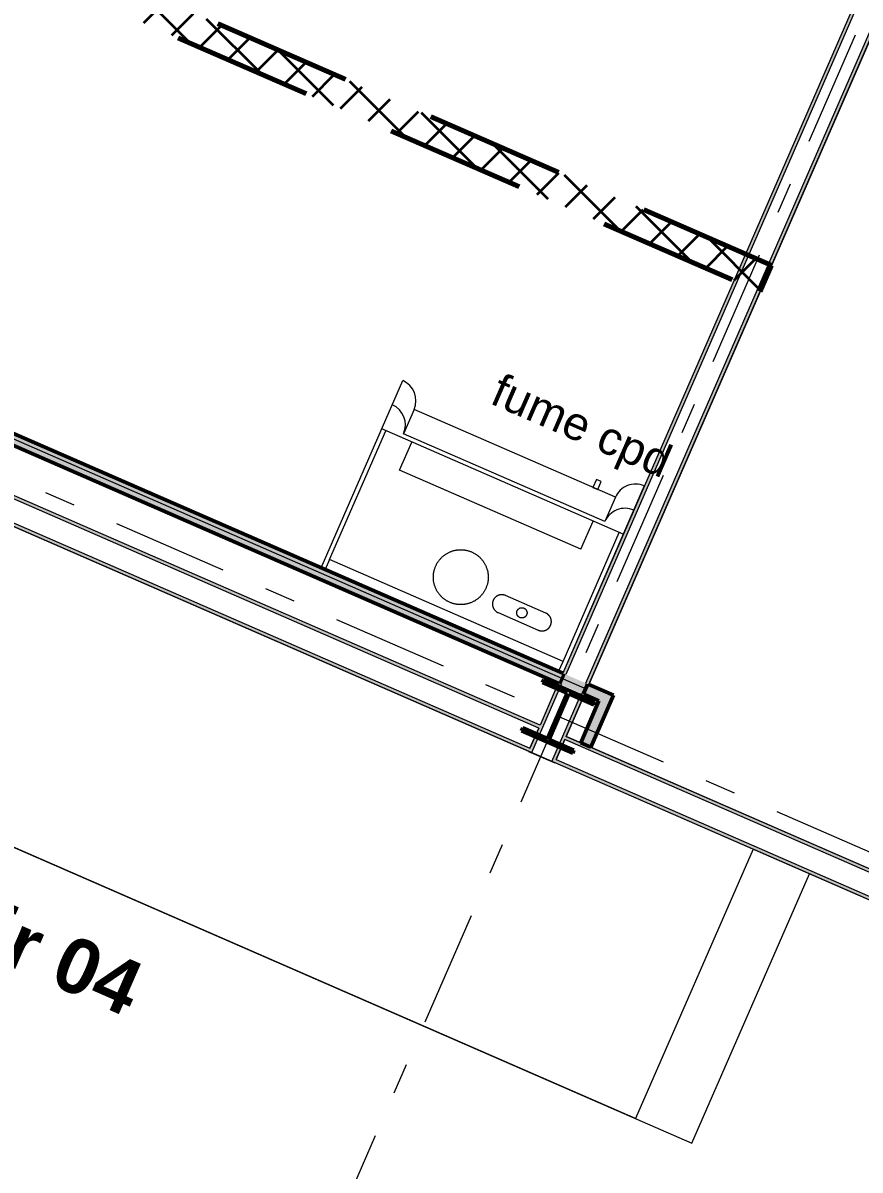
# Model space of a CAD drawing. Header units: millimetres. Extents: x -37281 to 954596, y -59787 to 956680.
# Drawn here: x 26140 to 29953, y -1147 to 4076 of the extents above; entities that cross this region are included whole.
import ezdxf
from ezdxf.enums import TextEntityAlignment as Align

# ---------------------------------------------------------------- set-up
doc = ezdxf.new("R2010")
doc.units = ezdxf.units.MM
doc.header["$MEASUREMENT"] = 0
for name, pattern in [('Double Dashed', [1093.611073, 529.166651, -211.666656, 141.111112, -211.666656]), ('Long Dashed', [1058.333302, 634.99999, -423.333311]), ('v1', [2800, 1000, -400, 0, -400, 1000, 0])]:
    doc.linetypes.add(name, pattern=pattern)
for name, color, linetype in [('A-15-M_Column_Int', 7, 'Continuous'), ('A-15-MG_Structural_Grid', 7, 'Continuous'), ('A-20-M_Floor_Slab', 7, 'Continuous'), ('A-25-M_Wall_Int', 7, 'Continuous'), ('Demolished_A-25-M_Wall_Int', 7, 'Continuous'), ('New_A-05-M_Gross_Int_Circulation', 7, 'Continuous'), ('New_A-25-M_Wall_Int', 7, 'Continuous'), ('New_A-35-M_FFE-Zone', 7, 'Continuous'), ('New_A-35-M_FFE_Fixed', 7, 'Continuous')]:
    doc.layers.add(name, color=color, linetype=linetype)
for name, color, linetype, lineweight, true_color in [('A-15-M_Column_Int_Pen_No__28', 7, 'Continuous', 50, 0x2a2a2a), ('A-15-MG_Structural_Grid_Pen_No__163', 7, 'Continuous', 0, 0x750077), ('A-25-M_Wall_Int_Pen_No__107', 7, 'Continuous', 15, 0xa6a6a6), ('New_A-05-M_Gross_Int_Circulation_Pen_No__74', 7, 'Continuous', 20, 0x606060), ('New_A-25-M_Wall_Int_Pen_No__27', 7, 'Continuous', 50, 0x2a2a2a), ('New_A-35-M_FFE-Zone_Pen_No__74', 7, 'Continuous', 20, 0x606060), ('New_A-35-M_FFE_Fixed_Pen_No__64', 7, 'Continuous', 20, 0x606060)]:
    doc.layers.add(name, color=color, linetype=linetype, lineweight=lineweight, true_color=true_color)
for name, color, linetype, lineweight in [('A-20-M_Floor_Slab_Pen_No__89', 8, 'Continuous', 20), ('A-25-M_Wall_Int_Pen_No__1', 7, 'Continuous', 13), ('Demolished_A-25-M_Wall_Int_Pen_No__175', 1, 'Continuous', 35), ('Demolished_A-25-M_Wall_Int_Pen_No__177', 1, 'Continuous', 70), ('New_A-25-M_Wall_Int_Pen_No__155', 5, 'Continuous', 35), ('New_A-95-P_Text_1_50_GA_Pen_No__1', 7, 'Continuous', 13), ('New_ArchiCAD Zone Stamps_Pen_No__9', 7, 'Continuous', 13)]:
    doc.layers.add(name, color=color, linetype=linetype, lineweight=lineweight)
doc.styles.add('GENERATED_STYLE_1', font='')
doc.styles.add('GENERATED_STYLE_2', font='')
doc.styles.add('GENERATED_STYLE_3', font='')
doc.styles.add('GENERATED_STYLE_4', font='')
doc.styles.get('GENERATED_STYLE_1').set_extended_font_data('Swis721 BT', bold=True)
doc.styles.get('GENERATED_STYLE_2').set_extended_font_data('Arial', bold=True)
doc.styles.get('GENERATED_STYLE_3').set_extended_font_data('Arial')
doc.styles.get('GENERATED_STYLE_4').set_extended_font_data('Swis721 BT')

# ---------------------------------------------------------------- blocks, each defined once
blk = doc.blocks.new('Hub Circulation-Second_SF014_18_3', base_point=(12677, 5772.6))
at = {"layer": 'New_A-05-M_Gross_Int_Circulation_Pen_No__74', "linetype": 'Continuous'}
for p, q in [((28930.3, -912.4), (21835.4, 2181.3)), ((29465.1, 314.1), (28930.3, -912.4)), ((32790.4, -1135.2), (29465.1, 314.1))]:
    blk.add_line(p, q, dxfattribs=at)
at = {"layer": 'New_ArchiCAD Zone Stamps_Pen_No__9'}
for tag, height, style, p in [('ROOM_NAME', 250, 'GENERATED_STYLE_2', (11346.7, 7549.1)), ('zoneNameLine2', 250, 'GENERATED_STYLE_2', (11158.2, 7117)), ('ROOM_NUMBER', 200, 'GENERATED_STYLE_3', (10969.8, 6696.3)), ('measuredAreaCode', 200, 'GENERATED_STYLE_3', (10812.8, 6336.2)), ('ROOM_WALLS_PRM', 200, 'GENERATED_STYLE_3', (11120.2, 6202.1)), ('DUMMY_649', 200, 'GENERATED_STYLE_3', (11749.4, 5927.8)), ('DUMMY_650', 133.3, 'GENERATED_STYLE_3', (12028.6, 5821.2))]:
    blk.add_attdef(tag, text='', height=height, rotation=336.4404, dxfattribs=dict(at, style=style)).set_placement(p, align=Align.TOP_LEFT)
blk = doc.blocks.new('Project Lab 3_INB 2203_21_3', base_point=(27087.8, 6907.4))
at = {"layer": 'New_A-35-M_FFE-Zone_Pen_No__74', "linetype": 'Continuous'}
for p, q in [((28708.7, 1043.6), (33053.3, 11007.2)), ((22379.2, 3803.6), (28708.7, 1043.6))]:
    blk.add_line(p, q, dxfattribs=at)
at = {"layer": 'New_ArchiCAD Zone Stamps_Pen_No__9'}
for tag, height, style, p in [('ROOM_NAME', 250, 'GENERATED_STYLE_2', (26560.3, 8333.9)), ('zoneNameLine2', 250, 'GENERATED_STYLE_2', (26371.9, 7901.7)), ('ROOM_NUMBER', 200, 'GENERATED_STYLE_3', (26183.5, 7481)), ('measuredAreaCode', 200, 'GENERATED_STYLE_3', (26026.5, 7120.9)), ('DUMMY_649', 200, 'GENERATED_STYLE_3', (26333.9, 6986.9)), ('DUMMY_650', 200, 'GENERATED_STYLE_3', (26823.2, 6773.5)), ('DUMMY_651', 133.3, 'GENERATED_STYLE_3', (27102.5, 6667))]:
    blk.add_attdef(tag, text='', height=height, rotation=336.4404, dxfattribs=dict(at, style=style)).set_placement(p, align=Align.TOP_LEFT)
blk = doc.blocks.new('General Store Room_INB 2205_22_3', base_point=(32334, 4911.1))
at = {"layer": 'New_A-35-M_FFE-Zone_Pen_No__74', "linetype": 'Continuous'}
for p, q in [((33053.3, 11007.2), (28614.4, 827.5)), ((28614.4, 827.5), (31784.9, -554.9))]:
    blk.add_line(p, q, dxfattribs=at)
at = {"layer": 'New_ArchiCAD Zone Stamps_Pen_No__9'}
for tag, height, style, p in [('ROOM_NAME', 250, 'GENERATED_STYLE_2', (31274, 6569.8)), ('zoneNameLine2', 250, 'GENERATED_STYLE_2', (31085.5, 6137.6)), ('ROOM_NUMBER', 200, 'GENERATED_STYLE_3', (30897.1, 5716.9)), ('measuredAreaCode', 200, 'GENERATED_STYLE_3', (30740.1, 5356.8)), ('DUMMY_649', 200, 'GENERATED_STYLE_3', (31047.5, 5222.8)), ('DUMMY_650', 200, 'GENERATED_STYLE_3', (31536.8, 5009.4)), ('DUMMY_651', 133.3, 'GENERATED_STYLE_3', (31816.1, 4902.9))]:
    blk.add_attdef(tag, text='', height=height, rotation=336.4404, dxfattribs=dict(at, style=style)).set_placement(p, align=Align.TOP_LEFT)
blk = doc.blocks.new('Slab_3_3', base_point=(4098.2, -1742.5))
at = {"layer": 'A-20-M_Floor_Slab_Pen_No__89', "linetype": 'Continuous', "flags": 128}
blk.add_lwpolyline([(29186.9, -1024.3), (29722, 202.7), (22370.5, 3408.4), (21835.4, 2181.3)], close=True, dxfattribs=at)
blk = doc.blocks.new('Wall_42_3', base_point=(14365.9, 6898.8))
at = {"layer": 'A-25-M_Wall_Int_Pen_No__107', "linetype": 'Continuous'}
for points in [[(22281.2, 3572.8), (28489.3, 865.7), (28495.3, 879.5), (22287.2, 3586.5)], [(22235.2, 3467.3), (28443.3, 760.3), (28449.3, 774), (22241.2, 3481.1)], [(28614.4, 827.5), (28608.4, 813.7), (30180.4, 128.3), (30186.4, 142)], [(28568.5, 722.1), (28562.5, 708.3), (30134.5, 22.9), (30140.5, 36.6)]]:
    blk.add_hatch(color=256, dxfattribs=at).paths.add_polyline_path(points)
at = {"layer": 'A-25-M_Wall_Int_Pen_No__1', "linetype": 'Continuous'}
for p, q in [((28489.3, 865.7), (22281.2, 3572.8)), ((22241.2, 3481.1), (28449.3, 774)), ((28449.3, 774), (28489.3, 865.7)), ((28608.4, 813.7), (28568.5, 722.1)), ((30180.4, 128.3), (28608.4, 813.7)), ((28568.5, 722.1), (30140.5, 36.6))]:
    blk.add_line(p, q, dxfattribs=at)
at = {"layer": 'A-25-M_Wall_Int_Pen_No__1', "linetype": 'Continuous', "flags": 128}
for points in [[(28495.3, 879.5), (22287.2, 3586.5)], [(22189.4, 3487.3), (28443.3, 760.3)], [(30186.4, 142), (28614.4, 827.5)], [(28562.5, 708.3), (30134.5, 22.9)]]:
    blk.add_lwpolyline(points, dxfattribs=at)
blk = doc.blocks.new('Wall_80_3', base_point=(28562.2, 707.7))
at = {"layer": 'A-25-M_Wall_Int_Pen_No__107', "linetype": 'Continuous'}
for points in [[(28612.1, 1109.8), (33034.7, 11252.2), (33020.9, 11258.1), (28598.3, 1115.8)], [(28717.5, 1063.8), (33140.1, 11206.2), (33126.3, 11212.2), (28703.8, 1069.8)], [(28578.4, 1070), (28443, 759.7), (28456.8, 753.7), (28592.1, 1064)], [(28683.8, 1024), (28548.5, 713.7), (28562.2, 707.7), (28697.5, 1018)]]:
    blk.add_hatch(color=256, dxfattribs=at).paths.add_polyline_path(points)
at = {"layer": 'New_A-25-M_Wall_Int_Pen_No__155', "linetype": 'Continuous', "lineweight": 0, "true_color": 0x00007f}
for points in [[(28598.3, 1115.8), (28578.4, 1070), (28592.1, 1064), (28612.1, 1109.8)], [(28612.1, 1109.8), (28592.1, 1064), (28683.8, 1024), (28703.8, 1069.8)], [(28703.8, 1069.8), (28683.8, 1024), (28697.5, 1018), (28717.5, 1063.8)]]:
    blk.add_hatch(color=176, dxfattribs=at).paths.add_polyline_path(points)
at = {"layer": 'A-25-M_Wall_Int_Pen_No__1', "linetype": 'Continuous'}
for p, q in [((33034.7, 11252.2), (28612.1, 1109.8)), ((28703.8, 1069.8), (33126.3, 11212.2)), ((28592.1, 1064), (28456.8, 753.7)), ((28548.5, 713.7), (28683.8, 1024))]:
    blk.add_line(p, q, dxfattribs=at)
at = {"layer": 'A-25-M_Wall_Int_Pen_No__1', "linetype": 'Continuous', "flags": 128}
for points in [[(33020.9, 11258.1), (28598.3, 1115.8)], [(28717.5, 1063.8), (33140.1, 11206.2)], [(28578.4, 1070), (28495.3, 879.5)], [(28614.4, 827.5), (28697.5, 1018)], [(28489.3, 865.7), (28449.3, 774)], [(28568.5, 722.1), (28608.4, 813.7)], [(28443.3, 760.3), (28443, 759.7)], [(28443, 759.7), (28562.2, 707.7)], [(28562.2, 707.7), (28562.5, 708.3)]]:
    blk.add_lwpolyline(points, dxfattribs=at)
blk = doc.blocks.new('Wall_89_3', base_point=(15735.7, 8995.3))
at = {"layer": 'Demolished_A-25-M_Wall_Int_Pen_No__175', "linetype": 'Continuous'}
h = blk.add_hatch(dxfattribs=at)
h.set_pattern_fill('Concrete_Block_0003', color=256, style=0, pattern_type=2)
h.set_pattern_definition([(45, (0, 0), (-91.9239, 91.9239), []), (135, (0, 0), (91.9239, 91.9239), [])])
h.paths.add_polyline_path([(23583.3, 5431.5), (29497.5, 2852.7), (29503.5, 2866.4), (29543.5, 2958.1), (29549.5, 2971.8), (23635.3, 5550.7), (23629.3, 5536.9), (23589.3, 5445.3)])
at = {"layer": 'Demolished_A-25-M_Wall_Int_Pen_No__177', "linetype": 'Long Dashed', "flags": 128}
for points in [[(29549.5, 2971.8), (23635.3, 5550.7)], [(23937.2, 5277.2), (29497.5, 2852.7)], [(29497.5, 2852.7), (29549.5, 2971.8)]]:
    blk.add_lwpolyline(points, dxfattribs=at)
blk = doc.blocks.new('Wall_99_3', base_point=(28680.5, 798.7))
at = {"layer": 'New_A-25-M_Wall_Int_Pen_No__155', "linetype": 'Continuous', "lineweight": 0, "true_color": 0x00007f}
blk.add_hatch(color=176, dxfattribs=at).paths.add_polyline_path([(28726.4, 778.7), (28829.4, 1015), (28763.6, 989.2), (28680.5, 798.7)])
at = {"layer": 'New_A-25-M_Wall_Int_Pen_No__27', "linetype": 'Continuous', "flags": 128}
for points in [[(28726.4, 778.7), (28829.4, 1015)], [(28763.6, 989.2), (28680.5, 798.7)], [(28680.5, 798.7), (28726.4, 778.7)]]:
    blk.add_lwpolyline(points, dxfattribs=at)
blk = doc.blocks.new('Wall_179_3', base_point=(28763.6, 989.2))
at = {"layer": 'New_A-25-M_Wall_Int_Pen_No__155', "linetype": 'Continuous', "lineweight": 0, "true_color": 0x00007f}
for points in [[(22344.4, 3842.8), (22370.2, 3777), (28578.4, 1070), (28598.3, 1115.8)], [(28717.5, 1063.8), (28697.5, 1018), (28763.6, 989.2), (28829.4, 1015)]]:
    blk.add_hatch(color=176, dxfattribs=at).paths.add_polyline_path(points)
at = {"layer": 'New_A-25-M_Wall_Int_Pen_No__27', "linetype": 'Continuous', "flags": 128}
for points in [[(28598.3, 1115.8), (22344.4, 3842.8)], [(22370.2, 3777), (28578.4, 1070)], [(28829.4, 1015), (28717.5, 1063.8)], [(28697.5, 1018), (28763.6, 989.2)]]:
    blk.add_lwpolyline(points, dxfattribs=at)
blk = doc.blocks.new('Universal Columns Column 19_2')
at = {"layer": 'A-15-M_Column_Int', "linetype": 'Continuous', "lineweight": 0, "true_color": 0xffffff}
h = blk.add_hatch(dxfattribs=at)
h.set_pattern_fill('613_01__a5_STUCCO_0003', style=0, pattern_type=2)
h.set_pattern_definition([(286.3, (0, 0), (-3213820, 11866500), [3000, -14992680]), (309.93, (992000, -2522800), (-1760680, 765780), [4670, -4288600]), (111.49, (-168200, -712500), (765800, 1760700), [7100, -2708200]), (111.49, (-238700, -1062700), (765800, 1760700), [7100, -2708200]), (111.49, (-566500, -1578300), (765800, 1760700), [7100, -2708200]), (111.49, (-655700, -1708100), (765800, 1760700), [7100, -2708200]), (111.494, (-465300, -1834400), (765800, 1760700), [7100, -2708200]), (111.494, (-104200, -1931700), (765800, 1760700), [7100, -2708200]), (111.494, (257800, -2002000), (765800, 1760700), [7100, -2708200]), (183.06, (-194600, -886000), (2526450, 994900), [11200, -4282100]), (183.06, (-349700, -1079650), (2526450, 994900), [11200, -4282100]), (183.06, (116350, -2076500), (2526450, 994900), [11200, -4282100]), (111.49, (-350400, -1231700), (765800, 1760700), [7100, -2708200]), (111.49, (-502900, -1720200), (765800, 1760700), [7100, -2708200]), (111.494, (-274000, -1895900), (765800, 1760700), [7100, -2708200]), (111.494, (322000, -2155100), (765800, 1760700), [7100, -2708200]), (48.06, (-367140, -1412600), (765780, 1760680), [10500, -6061050]), (48.06, (-236400, -1671930), (765780, 1760680), [10520, -6061050]), (48.06, (-93300, -549600), (765800, 1760700), [10500, -6061050]), (48.06, (189050, -378800), (765800, 1760700), [10500, -6061050]), (48.06, (50600, -207200), (765800, 1760700), [10500, -6061050]), (48.06, (563700, -450600), (765800, 1760700), [10500, -6061050]), (48.06, (904800, -517960), (765780, 1760680), [10500, -6061050]), (48.06, (1265960, -877540), (765780, 1760680), [10500, -6061050]), (48.06, (1482600, -916100), (765780, 1760680), [10520, -6061050]), (48.06, (1273060, -1199550), (765780, 1760680), [10520, -6061050]), (48.06, (1211900, -1491860), (765780, 1760680), [10520, -6061050]), (48.06, (943500, -1689000), (765780, 1760680), [10520, -6061050]), (48.06, (1016600, -1999200), (765780, 1760680), [10520, -6061050]), (48.06, (801000, -2133260), (765780, 1760680), [10520, -6061050]), (48.06, (807600, -2293060), (765780, 1760680), [10520, -6061050]), (48.06, (630500, -2291960), (765780, 1760680), [10520, -6061050]), (48.06, (151700, -1607900), (765780, 1760680), [10520, -6061050]), (48.06, (70000, -1177460), (765780, 1760680), [10500, -6061050]), (48.06, (631750, -935800), (765780, 1760680), [10500, -6061050]), (48.06, (986700, -1181300), (765780, 1760680), [10500, -6061050]), (48.06, (850600, -1436000), (765780, 1760680), [10520, -6061050]), (48.06, (409300, -1365550), (765780, 1760680), [10500, -6061050]), (48.06, (488700, -1638000), (765780, 1760680), [10520, -6061050]), (48.06, (565600, -1787900), (765780, 1760680), [10520, -6061050]), (48.06, (297900, -886800), (765780, 1760680), [10500, -6061050]), (48.06, (277700, -629950), (765800, 1760700), [10500, -6061050]), (111.494, (551400, -2107800), (765800, 1760700), [7100, -2708200]), (111.494, (998900, -2140500), (765800, 1760700), [7100, -2708200]), (111.49, (707000, -1598400), (765800, 1760700), [7100, -2708200]), (111.494, (1193500, -1658100), (765800, 1760700), [7100, -2708200]), (111.49, (691100, -1191600), (765800, 1760700), [7100, -2708200]), (111.49, (1263300, -1334100), (765800, 1760700), [7100, -2708200]), (111.49, (979600, -866500), (765800, 1760700), [7100, -2708200]), (111.49, (1307600, -730700), (765800, 1760700), [7100, -2708200]), (111.49, (640400, -526600), (765800, 1760700), [7100, -2708200]), (111.49, (694500, -717200), (765800, 1760700), [7100, -2708200]), (111.49, (314700, -283700), (765800, 1760700), [7100, -2708200]), (111.49, (167600, -528500), (765800, 1760700), [7100, -2708200]), (111.49, (12400, -430600), (765800, 1760700), [7100, -2708200]), (111.49, (67100, -748000), (765800, 1760700), [7100, -2708200]), (111.49, (344000, -1091200), (765800, 1760700), [7100, -2708200]), (111.49, (29600, -939300), (765800, 1760700), [7100, -2708200]), (111.49, (438400, -757700), (765800, 1760700), [7100, -2708200]), (111.49, (-42600, -1373600), (765800, 1760700), [7100, -2708200]), (169.023, (65740, -1702860), (-7808487, 1302433), [10530, -17691000]), (169.023, (1133700, -1883880), (-7808487, 1302433), [10530, -17691000]), (169.023, (1445740, -1224800), (-7808487, 1302433), [10530, -17691000]), (169.023, (1047320, -1405880), (-7808487, 1302433), [10530, -17691000]), (169.023, (180300, -1357830), (-7808487, 1302433), [10530, -17691000]), (169.023, (-432670, -1577200), (-7808487, 1302433), [10530, -17691000]), (169.023, (223600, -966600), (-7808487, 1302433), [10530, -17691000]), (169.023, (1136430, -1014340), (-7808487, 1302433), [10530, -17691000]), (169.023, (1524220, -1021000), (-7808487, 1302433), [10530, -17691000]), (169.023, (1135220, -608810), (-7808487, 1302433), [10530, -17691000]), (169.023, (893470, -721350), (-7808487, 1302433), [10530, -17691000]), (169.023, (840820, -1017380), (-7808487, 1302433), [10530, -17691000]), (169.023, (46180, -1841170), (-7808487, 1302433), [10530, -17691000]), (169.023, (407640, -1861700), (-7808487, 1302433), [10530, -17691000]), (169.023, (845750, -1951000), (-7808487, 1302433), [10530, -17691000]), (48.06, (1350950, -1429200), (765780, 1760680), [10520, -6061050]), (48.06, (1140700, -2005970), (765780, 1760680), [10520, -6061050]), (48.06, (978100, -2309850), (765780, 1760680), [10520, -6061050]), (48.06, (198750, -158600), (765800, 1760700), [10500, -6061050]), (48.06, (458460, -261400), (765800, 1760700), [10500, -6061050]), (48.06, (772750, -448730), (765780, 1760680), [10500, -6061050]), (48.06, (1481360, -686060), (765780, 1760680), [10520, -6061050]), (48.06, (1667650, -817700), (765780, 1760680), [10520, -6061050]), (48.06, (1651400, -901750), (765780, 1760680), [10520, -6061050])])
h.paths.add_polyline_path([(-127.3, -127.05), (127.3, -127.05), (127.3, -112.85), (4.3, -112.85), (4.3, 112.85), (127.3, 112.85), (127.3, 127.05), (-127.3, 127.05), (-127.3, 112.85), (-4.3, 112.85), (-4.3, -112.85), (-127.3, -112.85)])
at = {"layer": 'A-15-M_Column_Int_Pen_No__28', "linetype": 'Continuous'}
for p, q in [((127.3, 127.05), (-127.3, 127.05)), ((-127.3, 127.05), (-127.3, 112.85)), ((-127.3, 112.85), (-4.3, 112.85)), ((-4.3, 112.85), (-4.3, -112.85)), ((4.3, -112.85), (4.3, 112.85)), ((4.3, 112.85), (127.3, 112.85)), ((127.3, 112.85), (127.3, 127.05)), ((-4.3, -112.85), (-127.3, -112.85)), ((-127.3, -112.85), (-127.3, -127.05)), ((-127.3, -127.05), (127.3, -127.05)), ((127.3, -112.85), (4.3, -112.85)), ((127.3, -127.05), (127.3, -112.85))]:
    blk.add_line(p, q, dxfattribs=at)
blk = doc.blocks.new('Standard grid marker')
at = {"layer": 'A-15-MG_Structural_Grid_Pen_No__163', "linetype": 'Double Dashed'}
blk.add_line((1000, 0), (29726, 0), dxfattribs=at)
at = {"layer": 'A-15-MG_Structural_Grid_Pen_No__163', "style": 'GENERATED_STYLE_4'}
for tag, p in [('AC_MarkerText_1_0', (-500, 41.2)), ('AC_MarkerText_1_1', (31226, 41.2))]:
    blk.add_attdef(tag, text='', height=350, rotation=90, dxfattribs=at).set_placement(p, align=Align.MIDDLE_CENTER)
blk = doc.blocks.new('Fume Cupboard STD H9[30]_3', base_point=(28970.1, 1968.3))
at = {"layer": 'New_A-35-M_FFE_Fixed_Pen_No__64', "linetype": 'Continuous'}
for p, q in [((27498.4, 1595.5), (27870.1, 2447.9)), ((27921.8, 2316.3), (27873.7, 2206)), ((28838.4, 1916.6), (27921.8, 2316.3)), ((27536.7, 1633.3), (27792.3, 2219.6)), ((28874, 1748), (27774, 2227.6)), ((28790.3, 1806.3), (27873.7, 2206)), ((27855.6, 2039.3), (27911.5, 2167.6)), ((28680.5, 1679.6), (27855.6, 2039.3)), ((28751.8, 1998), (28735.8, 1961.4)), ((28773.8, 1988.4), (28751.8, 1998)), ((28757.8, 1951.8), (28773.8, 1988.4)), ((28970.1, 1968.3), (28598.3, 1115.8)), ((28735.8, 1961.4), (28757.8, 1951.8)), ((28838.4, 1916.6), (28790.3, 1806.3)), ((28680.5, 1679.6), (28736.5, 1807.9)), ((28600, 1169.6), (28855.7, 1755.9)), ((27536.7, 1633.3), (27516.7, 1587.5)), ((28600, 1169.6), (27536.7, 1633.3)), ((27516.7, 1587.5), (27498.4, 1595.5)), ((28580, 1123.8), (28600, 1169.6)), ((28598.3, 1115.8), (28580, 1123.8))]:
    blk.add_line(p, q, dxfattribs=at)
at = {"layer": 'New_A-35-M_FFE_Fixed_Pen_No__64', "linetype": 'v1'}
for p, q in [((28521.3, 1389.4), (28338, 1469.4)), ((28304, 1391.4), (28487.3, 1311.5))]:
    blk.add_line(p, q, dxfattribs=at)
for centre, radius in [((28134.3, 1552.7), 125), ((28412.6, 1390.4), 23.5)]:
    blk.add_circle(centre, radius, dxfattribs=at)
at = {"layer": 'New_A-35-M_FFE_Fixed_Pen_No__64', "linetype": 'Continuous'}
for centre, start, end in [((27830.1, 2356.3), 336.4404, 66.4404), ((27782, 2245.9), 336.4404, 66.4404), ((28930.1, 1876.6), 66.4404, 156.4404), ((28882, 1766.3), 66.4404, 156.4404)]:
    blk.add_arc(centre, 100, start, end, dxfattribs=at)
at = {"layer": 'New_A-35-M_FFE_Fixed_Pen_No__64', "linetype": 'v1'}
for centre, start, end in [((28321, 1430.4), 66.4404, 246.4404), ((28504.3, 1350.5), 246.4404, 66.4404)]:
    blk.add_arc(centre, 42.5, start, end, dxfattribs=at)
blk = doc.blocks.new('Standard grid marker_3')
at = {"layer": 'A-15-MG_Structural_Grid_Pen_No__163', "linetype": 'Double Dashed'}
blk.add_line((1000, 0), (74254.8, 0), dxfattribs=at)
at = {"layer": 'A-15-MG_Structural_Grid_Pen_No__163', "style": 'GENERATED_STYLE_4'}
for tag, p in [('AC_MarkerText_1_0', (-500, 43.4)), ('AC_MarkerText_1_1', (75754.8, 43.4))]:
    blk.add_attdef(tag, text='', height=350, rotation=360, dxfattribs=at).set_placement(p, align=Align.MIDDLE_CENTER)

msp = doc.modelspace()

# ---------------------------------------------------------------- block references
at = {"layer": 'A-15-M_Column_Int', "linetype": 'Continuous', "zscale": 1000, "rotation": 336.440414821721}
msp.add_blockref('Universal Columns Column 19_2', (28578, 919.4), dxfattribs=at)
at = {"layer": 'A-15-MG_Structural_Grid', "color": 8, "linetype": 'Continuous', "lineweight": 15, "zscale": 1000}
for name, p, rotation in [('Standard grid marker', (34264.4, 13959.8), 246.440411583993), ('Standard grid marker_3', (3595.3, 11813.5), 336.440411583993)]:
    msp.add_blockref(name, p, dxfattribs=dict(at, rotation=rotation))
at = {"layer": 'A-20-M_Floor_Slab', "color": 8, "linetype": 'Continuous', "lineweight": 20}
msp.add_blockref('Slab_3_3', (4098.2, -1742.5), dxfattribs=at)
at = {"layer": 'A-25-M_Wall_Int', "color": 250, "lineweight": 50, "true_color": 0x2a2a2a}
for name, p in [('Wall_80_3', (28562.2, 707.7)), ('Wall_42_3', (14365.9, 6898.8))]:
    msp.add_blockref(name, p, dxfattribs=at)
at = {"layer": 'Demolished_A-25-M_Wall_Int', "color": 1, "lineweight": 70}
msp.add_blockref('Wall_89_3', (15735.7, 8995.3), dxfattribs=at)
at = {"layer": 'New_A-05-M_Gross_Int_Circulation', "linetype": 'Continuous'}
msp.add_blockref('Hub Circulation-Second_SF014_18_3', (12677, 5772.6), dxfattribs=at)
at = {"layer": 'New_A-25-M_Wall_Int', "color": 250, "lineweight": 50, "true_color": 0x2a2a2a}
for name, p in [('Wall_179_3', (28763.6, 989.2)), ('Wall_99_3', (28680.5, 798.7))]:
    msp.add_blockref(name, p, dxfattribs=at)
at = {"layer": 'New_A-35-M_FFE-Zone', "linetype": 'Continuous'}
for name, p in [('Project Lab 3_INB 2203_21_3', (27087.8, 6907.4)), ('General Store Room_INB 2205_22_3', (32334, 4911.1))]:
    msp.add_blockref(name, p, dxfattribs=at)
at = {"layer": 'New_A-35-M_FFE_Fixed', "color": 251, "linetype": 'Continuous', "lineweight": 20, "true_color": 0x606060}
msp.add_blockref('Fume Cupboard STD H9[30]_3', (28970.1, 1968.3), dxfattribs=at)

# ---------------------------------------------------------------- texts
at = {"layer": 'New_A-95-P_Text_1_50_GA_Pen_No__1', "linetype": 'Continuous', "rotation": 336.4404}
for s, insert, char_height, attachment_point, style in [('\\A1;{\\fSwis721 BT|b0|i0|c0|p34;\\C5;fume cpd}', (29110.7, 2139.3), 150, 3, 'GENERATED_STYLE_4'), ('\\A1;{\\fSwis721 BT|b1|i0|c0|p34;\\C5;Stair 04}', (25551.7, 283.4), 250, 1, 'GENERATED_STYLE_1')]:
    msp.add_mtext(s, dxfattribs=dict(at, insert=insert, char_height=char_height, attachment_point=attachment_point, style=style))

doc.saveas('drawing.dxf')
